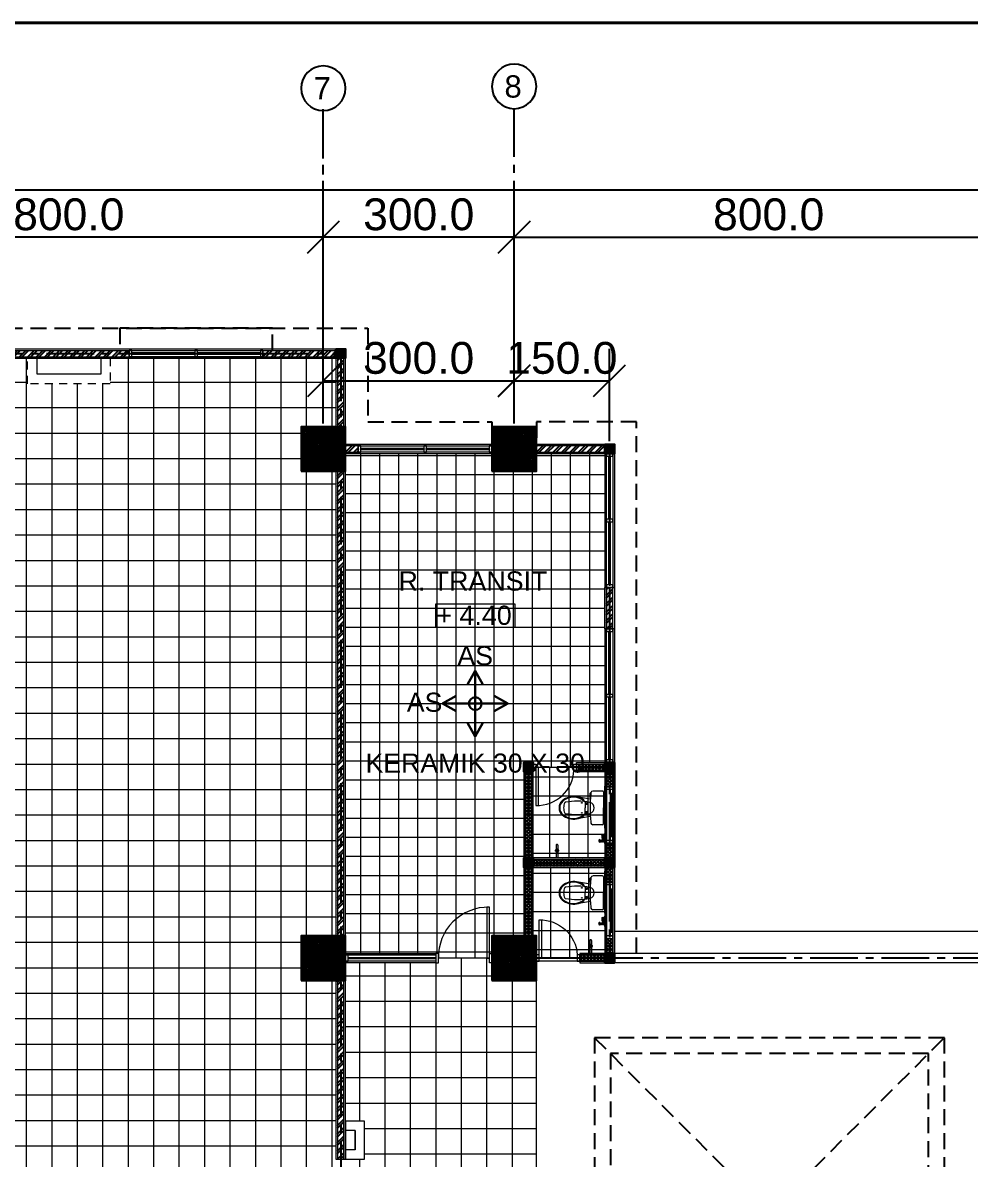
# Model space of a CAD drawing. Header units: inches. Extents: x 249 to 1192, y -18 to 440.
# Drawn here: x 465.64 to 480.53, y 206.63 to 224.49 of the extents above; entities that cross this region are included whole.
import ezdxf
from ezdxf.enums import TextEntityAlignment as Align

# ---------------------------------------------------------------- set-up
doc = ezdxf.new("R2010")
doc.units = ezdxf.units.IN
doc.header["$MEASUREMENT"] = 0
for name, pattern in [('CENTER2', [1.125, 0.75, -0.125, 0.125, -0.125]), ('DASHED2', [0.375, 0.25, -0.125]), ('HIDDEN', [0.375, 0.25, -0.125]), ('HIDDEN2', [0.1875, 0.125, -0.0625])]:
    doc.linetypes.add(name, pattern=pattern)
for name, color, linetype, lineweight in [('ARSIR BETON', 8, 'Continuous', 0), ('DIMENSI', 85, 'Continuous', 20), ('DINDING', 6, 'Continuous', 0), ('DINDING2', 137, 'Continuous', 20), ('GRS KOP', 1, 'Continuous', 40), ('KACA', 141, 'Continuous', 30), ('keramik', 31, 'Continuous', 9), ('KERAMIKK', 142, 'Continuous', 5), ('kol', 1, 'Continuous', 30), ('KOP', 7, 'Continuous', 20), ('KUSEN', 16, 'Continuous', 15), ('LANTAI', 135, 'Continuous', 9), ('NOT', 7, 'Continuous', 9), ('PARTISI', 113, 'Continuous', 15), ('SANITAIR', 6, 'Continuous', 9), ('TEXT (KET. RUANG)', 7, 'Continuous', 5), ('TEXT (KETERANGAN)', 7, 'Continuous', 25)]:
    doc.layers.add(name, color=color, linetype=linetype, lineweight=lineweight)
for name, color, linetype in [('ARSIR DINDING', 64, 'Continuous'), ('AS', 15, 'CENTER2'), ('ATAP', 123, 'Continuous'), ('FURNITURE', 11, 'Continuous'), ('KOLOM', 5, 'Continuous')]:
    doc.layers.add(name, color=color, linetype=linetype)
doc.styles.add('S', font='SIMPLEX', dxfattribs={"width": 1.1})
doc.styles.get("Standard").update_dxf_attribs({"font": 'arial.ttf'})
doc.dimstyles.new('UK. GDG PERTEMUAN', dxfattribs={"dimtxt": 0.5, "dimasz": 0.5, "dimexe": 0.5, "dimexo": 0.05, "dimgap": 0.1, "dimtad": 2, "dimdec": 0, "dimlfac": 100, "dimzin": 0, "dimdsep": 46, "dimtxsty": 'Standard', "dimblk": 'OBLIQUE', "dimcen": 0.09, "dimclrd": 8, "dimclre": 256, "dimclrt": 256, "dimadec": 0, "dimazin": 0, "dimtfac": 1, "dimtdec": 0, "dimtofl": 0, "dimtmove": 0, "dimatfit": 3, "dimldrblk": 'OBLIQUE', "dimfxl": 0, "dimtolj": 1, "dimtzin": 0, "dimarcsym": 0})

# ---------------------------------------------------------------- blocks, each defined once
blk = doc.blocks.new('K1')
at = {"layer": 'ARSIR BETON'}
h = blk.add_hatch(dxfattribs=at)
h.set_pattern_fill('ANSI37', color=256, scale=0.15, style=0)
h.set_pattern_definition([(45, (258.37489, 277.120751), (-0.01325825, 0.01325825), []), (135, (258.37489, 277.120751), (-0.01325825, -0.01325825), [])])
h.paths.add_polyline_path([(259.125, 277.171), (259.125, 277.871), (258.425, 277.871), (258.425, 277.171)])
at = {"layer": 'KOLOM'}
blk.add_lwpolyline([(258.425, 277.171), (259.125, 277.171), (259.125, 277.871), (258.425, 277.871)], close=True, dxfattribs=at)
for points in [[(258.725, 277.571), (258.825, 277.471)], [(258.725, 277.471), (258.825, 277.571)]]:
    blk.add_lwpolyline(points, dxfattribs=at)
blk = doc.blocks.new('ELV.+4.40')
at = {"layer": 'TEXT (KET. RUANG)', "color": 1}
blk.add_lwpolyline([(5.397, 254.086), (6.64, 254.086), (6.64, 253.713), (5.397, 253.713)], close=True, dxfattribs=at)
at = {"layer": 'TEXT (KET. RUANG)'}
blk.add_text('+ 4.40', height=0.3015, dxfattribs=at).set_placement((5.409, 253.756))
blk = doc.blocks.new('TENDA')
at = {"linetype": 'HIDDEN'}
for points in [[(738.833, 192.212), (744.333, 192.212), (744.333, 197.712), (738.833, 197.712)], [(739.083, 192.462), (744.083, 192.462), (744.083, 197.462), (739.083, 197.462)]]:
    blk.add_lwpolyline(points, close=True, dxfattribs=at)
for points in [[(738.833, 197.712), (744.333, 192.212)], [(738.833, 192.212), (744.333, 197.712)]]:
    blk.add_lwpolyline(points, dxfattribs=at)
blk = doc.blocks.new('p toilet')
at = {"layer": 'KUSEN'}
for points in [[(611.218, 191.392), (611.218, 191.992), (611.178, 191.992), (611.178, 191.392)], [(610.618, 191.342), (610.578, 191.342), (610.578, 191.442), (610.618, 191.442)], [(611.258, 191.342), (611.218, 191.342), (611.218, 191.442), (611.258, 191.442)]]:
    blk.add_lwpolyline(points, close=True, dxfattribs=at)
blk.add_lwpolyline([(611.218, 191.392), (610.618, 191.392)], dxfattribs=at)
blk.add_arc((611.198, 191.412), 0.581, 88.0266, 176.9943, dxfattribs=at)
blk = doc.blocks.new('K2')
at = {"layer": 'ARSIR BETON'}
h = blk.add_hatch(dxfattribs=at)
h.set_pattern_fill('ANSI37', color=256, scale=0.1, style=0)
h.set_pattern_definition([(45, (-38.743626, 268.082874), (-0.0088388, 0.0088388), []), (135, (-38.743626, 268.082874), (-0.0088388, -0.0088388), [])])
h.paths.add_polyline_path([(-38.594, 268.233), (-38.744, 268.233), (-38.744, 268.083), (-38.594, 268.083)])
at = {"layer": 'KOLOM'}
blk.add_lwpolyline([(-38.744, 268.083), (-38.594, 268.083), (-38.594, 268.233), (-38.744, 268.233)], close=True, dxfattribs=at)
blk = doc.blocks.new('*X70')
at = {"color": 0}
for p, q in [((-1015, 2418), (-1013, 2418)), ((-1015, 2416), (-1013, 2416)), ((-1015, 2415), (-1013, 2415)), ((-1015, 2414), (-1013, 2414)), ((-1015, 2412), (-1013, 2412)), ((-1015, 2411), (-1013, 2411)), ((-1015, 2410), (-1013, 2410)), ((-1015, 2409), (-1013, 2409)), ((-1015, 2408), (-1013, 2408)), ((-1015, 2406), (-1013, 2406)), ((-1015, 2405), (-1013, 2405))]:
    blk.add_line(p, q, dxfattribs=at)
blk = doc.blocks.new('*X71')
at = {"color": 0}
for p, q in [((1009, 3570), (1016, 3570)), ((1010, 3569), (1017, 3569)), ((1011, 3568), (1017, 3568)), ((1011, 3566), (1018, 3566)), ((1012, 3565), (1018, 3565)), ((1012, 3564), (1018, 3564)), ((1012, 3562), (1018, 3562)), ((1012, 3561), (1019, 3561)), ((1012, 3560), (1019, 3560)), ((1013, 3559), (1019, 3559)), ((1013, 3558), (1019, 3558)), ((1013, 3556), (1019, 3556)), ((1013, 3555), (1019, 3555))]:
    blk.add_line(p, q, dxfattribs=at)
blk = doc.blocks.new('JET SHOWER TOTO 403SV3 ATAS')
for p, q in [((-159, 3064), (-273, 3064)), ((-272, 3071), (-272, 3057)), ((-272, 3071), (-270, 3071)), ((-272, 3057), (-270, 3057)), ((-270, 3071), (-269, 3074)), ((-270, 3071), (-270, 3057)), ((-270, 3057), (-269, 3043)), ((-259, 3084), (-258, 3084)), ((-258, 3084), (-258, 3034)), ((-258, 3069), (-249, 3069)), ((-258, 3059), (-249, 3059)), ((-249, 3070), (-244, 3077)), ((-249, 3070), (-249, 3064)), ((-249, 3057), (-249, 3064)), ((-249, 3057), (-244, 3051)), ((-244, 3075), (-244, 3053)), ((-237, 3076), (-237, 3051)), ((-237, 3075), (-237, 3075)), ((-237, 3075), (-236, 3075)), ((-237, 3052), (-236, 3052)), ((-221, 3064), (-221, 3079)), ((-221, 3064), (-221, 3034)), ((-218, 3025), (-217, 3038)), ((-206, 3039), (-216, 3039)), ((-211, 2958), (-211, 3037)), ((-205, 3075), (-193, 3075)), ((-203, 3025), (-205, 3038)), ((-203, 3075), (-193, 3075)), ((-203, 3052), (-193, 3052)), ((-188, 3085), (-193, 3075)), ((-193, 3075), (-193, 3052)), ((-188, 3042), (-193, 3052)), ((-187, 3058), (-176, 3069)), ((-187, 3069), (-176, 3058)), ((-185, 3086), (-185, 3043)), ((-184, 3088), (-182, 3088)), ((-184, 3040), (-182, 3040)), ((-182, 3102), (-182, 2943)), ((-182, 3074), (-167, 3074)), ((-182, 3073), (-166, 3073)), ((-182, 3054), (-166, 3054)), ((-182, 3053), (-167, 3053)), ((-166, 3073), (-167, 3074)), ((-167, 3074), (-167, 3053)), ((-166, 3054), (-167, 3053)), ((-166, 3073), (-166, 3054)), ((-259, 3034), (-258, 3034)), ((-227, 2967), (-226, 2974)), ((-221, 3034), (-211, 3034)), ((-211, 3034), (-211, 2993)), ((-211, 3013), (-211, 2975)), ((-211, 2968), (-211, 2994)), ((-182, 3018), (-198, 3017)), ((-195, 2967), (-195, 2974)), ((-182, 2970), (-195, 2971))]:
    blk.add_line(p, q)
for points in [[(-237, 3075, 0.114587), (-237, 3076, 0.103766), (-238, 3077, 0.091411), (-239, 3077, 0.084254), (-240, 3078, 0.084254), (-242, 3077, 0.091411), (-243, 3077, 0.103766), (-243, 3076, 0.114587), (-243, 3075, 0.114587), (-243, 3074, 0.103766), (-243, 3073, 0.091411), (-242, 3073, 0.084254), (-240, 3072, 0.084254), (-239, 3073, 0.091411), (-238, 3073, 0.103766), (-237, 3074, 0.114587)], [(-240, 3058, 0.164064), (-239, 3059, 0.105853), (-238, 3060, 0.069292), (-238, 3062, 0.055499), (-237, 3064, 0.055499), (-238, 3066, 0.069292), (-238, 3068, 0.105853), (-239, 3069, 0.164064), (-240, 3069, 0.164064), (-241, 3069, 0.105853), (-242, 3068, 0.069292), (-243, 3066, 0.055499), (-243, 3064, 0.055499), (-243, 3062, 0.069292), (-242, 3060, 0.105853), (-241, 3059, 0.164064)], [(-237, 3052, -0.114587), (-237, 3051, -0.103766), (-238, 3051, -0.091411), (-239, 3050, -0.084254), (-240, 3050, -0.084254), (-242, 3050, -0.091411), (-243, 3051, -0.103766), (-243, 3051, -0.114587), (-243, 3052, -0.114587), (-243, 3053, -0.103766), (-243, 3054, -0.091411), (-242, 3055, -0.084254), (-240, 3055, -0.084254), (-239, 3055, -0.091411), (-238, 3054, -0.103766), (-237, 3053, -0.114587)], [(-225, 2965, 0.244063), (-224, 2964, 0.082589), (-221, 2962, 0.040895), (-216, 2962, 0.030051), (-211, 2961, 0.030051), (-205, 2962, 0.040895), (-201, 2962, 0.082589), (-197, 2964, 0.244063), (-197, 2965, 0.244063), (-197, 2966, 0.082589), (-201, 2968, 0.040895), (-205, 2969, 0.030051), (-211, 2969, 0.030051), (-216, 2969, 0.040895), (-221, 2968, 0.082589), (-224, 2966, 0.244063)], [(-222, 2965, 0.063482), (-221, 2965, 0.076525), (-221, 2965, 0.107139), (-221, 2965, 0.147244), (-221, 2965, 0.147244), (-221, 2965, 0.107139), (-221, 2966, 0.076525), (-221, 2966, 0.063482), (-222, 2966, 0.063482), (-222, 2966, 0.076525), (-222, 2966, 0.107139), (-222, 2965, 0.147244), (-223, 2965, 0.147244), (-222, 2965, 0.107139), (-222, 2965, 0.076525), (-222, 2965, 0.063482)], [(-217, 2967, 0.063482), (-217, 2967, 0.076525), (-216, 2967, 0.107139), (-216, 2967, 0.147244), (-216, 2967, 0.147244), (-216, 2967, 0.107139), (-216, 2968, 0.076525), (-217, 2968, 0.063482), (-217, 2968, 0.063482), (-217, 2968, 0.076525), (-217, 2968, 0.107139), (-218, 2967, 0.147244), (-218, 2967, 0.147244), (-218, 2967, 0.107139), (-217, 2967, 0.076525), (-217, 2967, 0.063482)], [(-216, 2962, 0.063482), (-216, 2962, 0.076525), (-216, 2963, 0.107139), (-216, 2963, 0.147244), (-216, 2963, 0.147244), (-216, 2963, 0.107139), (-216, 2963, 0.076525), (-216, 2963, 0.063482), (-216, 2963, 0.063482), (-217, 2963, 0.076525), (-217, 2963, 0.107139), (-217, 2963, 0.147244), (-217, 2963, 0.147244), (-217, 2963, 0.107139), (-217, 2963, 0.076525), (-217, 2962, 0.063482)], [(-211, 2968, 0.063482), (-210, 2968, 0.076525), (-210, 2968, 0.107139), (-210, 2968, 0.147244), (-210, 2968, 0.147244), (-210, 2968, 0.107139), (-210, 2968, 0.076525), (-210, 2969, 0.063482), (-211, 2969, 0.063482), (-211, 2969, 0.076525), (-211, 2968, 0.107139), (-211, 2968, 0.147244), (-212, 2968, 0.147244), (-211, 2968, 0.107139), (-211, 2968, 0.076525), (-211, 2968, 0.063482)], [(-211, 2965, 0.063482), (-210, 2965, 0.076525), (-210, 2965, 0.107139), (-210, 2965, 0.147244), (-210, 2965, 0.147244), (-210, 2965, 0.107139), (-210, 2965, 0.076525), (-210, 2966, 0.063482), (-211, 2966, 0.063482), (-211, 2966, 0.076525), (-211, 2965, 0.107139), (-212, 2965, 0.147244), (-212, 2965, 0.147244), (-212, 2965, 0.107139), (-211, 2965, 0.076525), (-211, 2965, 0.063482)], [(-211, 2962, 0.063482), (-210, 2962, 0.076525), (-210, 2962, 0.107139), (-210, 2962, 0.147244), (-210, 2962, 0.147244), (-210, 2962, 0.107139), (-210, 2962, 0.076525), (-210, 2963, 0.063482), (-211, 2963, 0.063482), (-211, 2963, 0.076525), (-211, 2962, 0.107139), (-212, 2962, 0.147244), (-212, 2962, 0.147244), (-212, 2962, 0.107139), (-211, 2962, 0.076525), (-211, 2962, 0.063482)], [(-206, 2967, 0.063482), (-205, 2967, 0.076525), (-205, 2967, 0.107139), (-205, 2967, 0.147244), (-205, 2968, 0.147244), (-205, 2968, 0.107139), (-205, 2968, 0.076525), (-205, 2968, 0.063482), (-206, 2968, 0.063482), (-206, 2968, 0.076525), (-206, 2968, 0.107139), (-206, 2968, 0.147244), (-206, 2968, 0.147244), (-206, 2967, 0.107139), (-206, 2967, 0.076525), (-206, 2967, 0.063482)], [(-205, 2962, 0.063482), (-204, 2962, 0.076525), (-204, 2962, 0.107139), (-204, 2963, 0.147244), (-204, 2963, 0.147244), (-204, 2963, 0.107139), (-204, 2963, 0.076525), (-204, 2963, 0.063482), (-205, 2963, 0.063482), (-205, 2963, 0.076525), (-205, 2963, 0.107139), (-205, 2963, 0.147244), (-206, 2963, 0.147244), (-205, 2963, 0.107139), (-205, 2962, 0.076525), (-205, 2962, 0.063482)], [(-200, 2965, 0.063482), (-199, 2965, 0.076525), (-199, 2965, 0.107139), (-199, 2965, 0.147244), (-199, 2965, 0.147244), (-199, 2965, 0.107139), (-199, 2965, 0.076525), (-199, 2966, 0.063482), (-200, 2966, 0.063482), (-200, 2966, 0.076525), (-200, 2965, 0.107139), (-200, 2965, 0.147244), (-200, 2965, 0.147244), (-200, 2965, 0.107139), (-200, 2965, 0.076525), (-200, 2965, 0.063482)]]:
    blk.add_lwpolyline(points, format="xyb", close=True)
for points in [[(-211, 2971, 0.032506), (-217, 2971, 0.043954), (-222, 2970, 0.086557), (-226, 2968, 0.234077), (-227, 2967, 0.2316), (-226, 2965, 0.086557)], [(-211, 2978, 0.026666), (-217, 2977, 0.036581), (-222, 2977, 0.076377), (-226, 2975, 0.258801), (-226, 2974, 0.258801)], [(-195, 2974, 0.258801), (-196, 2975, 0.076377), (-200, 2977, 0.036581), (-204, 2977, 0.026666), (-211, 2978, 0.026666)], [(-211, 2971, -0.032506), (-204, 2971, -0.043954), (-200, 2970, -0.086557), (-196, 2968, -0.234077), (-195, 2967, -0.2316), (-196, 2965, -0.086557)]]:
    blk.add_lwpolyline(points, format="xyb")
for centre, radius, start, end in [((-260, 3064), 13.7, 149.2436, 210.7564), ((-259, 3074), 10, 90, 175.6013), ((-259, 3044), 10, 182.4896, 270), ((-240, 3075), 4.1, 25.3162, 148.8598), ((-240, 3053), 4.1, 211.1402, 334.6838), ((-236, 3085), 10, 270, 282.1793), ((-236, 3042), 10, 77.8207, 90), ((-219, 3008), 69, 77.8207, 102.1793), ((-219, 3119), 69, 257.8207, 282.1793), ((-216, 3038), 1, 90, 173.6667), ((-206, 3038), 1, 6.3333, 90), ((-203, 3085), 10, 257.8207, 270), ((-203, 3042), 10, 90, 102.1793), ((-184, 3083), 5, 90, 152.5256), ((-184, 3045), 5, 207.4744, 270), ((-26, 2981), 200, 169.0492, 182.1525), ((-216, 2977), 15.5, 231.5493, 261.7809), ((-221, 3018), 2, 99.9639, 169.0492), ((-211, 2961), 60, 79.7178, 99.9639), ((-229, 3026), 11.4, 327.9833, 355.2467), ((-192, 3026), 11.4, 184.7533, 212.0167), ((-205, 2977), 15.5, 278.2191, 308.4507), ((-201, 3018), 2, 10.9508, 80.0361), ((-395, 2981), 200, 357.8475, 10.9508)]:
    blk.add_arc(centre, radius, start, end)
at = {"color": 7}
blk.add_blockref('*X70', (744, 653), dxfattribs=at)
at = {"rotation": 90}
blk.add_blockref('*X71', (3344, 1959), dxfattribs=at)
at = {"xscale": -1, "rotation": 270}
blk.add_blockref('*X71', (-3766, 1959), dxfattribs=at)
blk = doc.blocks.new('KLO TOTO C438 ATAS')
for p, q in [((373.9, 174.6), (373.9, 108.7)), ((375.9, 167.7), (375.9, 142.7)), ((377.4, 169.2), (392.6, 169.2)), ((396.6, 156.4), (418.2, 160)), ((401.3, 150.3), (401.3, 148.6)), ((405, 150.6), (401.6, 150.6)), ((405, 148.3), (401.6, 148.3)), ((405, 152), (405, 142.7)), ((406.9, 153.8), (406.9, 154.9)), ((375.9, 117.7), (375.9, 142.7)), ((396.4, 125.8), (397.4, 125.8)), ((396.6, 129), (418.2, 125.4)), ((397.7, 123.4), (397.7, 125.5)), ((401.3, 135.1), (401.3, 136.8)), ((405, 137.1), (401.6, 137.1)), ((405, 134.8), (401.6, 134.8)), ((405, 133.4), (405, 142.7)), ((406.9, 131.6), (406.9, 130.5)), ((377.4, 116.2), (392.6, 116.2)), ((395.7, 119.3), (396.5, 119.3)), ((396.1, 123.1), (397.4, 123.1)), ((396.8, 123.1), (396.8, 119.6))]:
    blk.add_line(p, q)
for centre in [(410.1, 150.7), (410.1, 134.7)]:
    blk.add_circle(centre, 0.55)
for centre, radius, start, end in [((377.4, 167.7), 1.5, 90, 180), ((392.6, 166.2), 3.05, 6.7334, 90), ((191.4, 142.4), 205.7, 0.0873, 6.7334), ((399.5, 142.7), 8.88, 104.9108, 180), ((417.3, 46), 107.2, 79.9791, 100.8031), ((401.6, 150.3), 0.307, 90, 180), ((401.6, 148.6), 0.307, 180, 270), ((405.3, 152), 0.307, 134.0644, 180), ((423.1, 133.6), 25.9, 48.6009, 134.0644), ((407.2, 154.9), 0.307, 126.6134, 180), ((423, 133.6), 26.9, 100.3333, 126.6134), ((423, 133.6), 26.9, 48.6516, 100.3333), ((435.7, 150.6), 1, 25.7984, 76.6744), ((419.5, 142.7), 19.1, 360, 25.7984), ((431.6, 142.9), 13.2, 359.2877, 49.9182), ((431.6, 142.9), 14.2, 359.2877, 49.9182), ((399.5, 142.7), 8.88, 180, 255.0892), ((191.4, 143), 205.7, 353.2666, 359.9127), ((417.3, 240), 107.8, 259.2559, 279.9618), ((397.4, 125.5), 0.307, 0, 90), ((401.6, 136.8), 0.307, 90, 180), ((401.6, 135.1), 0.307, 180, 270), ((405.3, 133.4), 0.307, 180, 225.9356), ((423.1, 151.8), 25.9, 225.9356, 311.3991), ((407.2, 130.5), 0.307, 180, 233.3866), ((423, 151.8), 26.9, 233.3866, 259.7059), ((423, 151.8), 26.9, 259.7059, 311.3484), ((435.7, 134.8), 1, 283.3256, 334.2016), ((419.5, 142.7), 19.1, 334.2016, 0), ((431.6, 142.5), 13.2, 310.0818, 0.7123), ((431.6, 142.5), 14.2, 310.0818, 0.7123), ((377.4, 117.7), 1.5, 180, 270), ((392.6, 119.3), 3.05, 270, 353.2666), ((396.5, 119.6), 0.307, 270, 0), ((397.4, 123.4), 0.307, 270, 0)]:
    blk.add_arc(centre, radius, start, end)
blk = doc.blocks.new('Skran')
for p, q in [((-0.2, 0.012), (-0.138, 0.012)), ((-0.084, 0), (-0.149, 0)), ((-0.116, -0.033), (-0.116, 0.033)), ((-0.094, 0.012), (0, 0.012)), ((0, -0.012), (0, 0.012)), ((-0.2, -0.012), (-0.138, -0.012)), ((-0.094, -0.012), (0, -0.012))]:
    blk.add_line(p, q)
blk.add_circle((-0.116, 0), 0.0252)
blk.add_arc((-0.2, 0), 0.0125, 89.9992, 270.0008)
blk = doc.blocks.new('_Oblique')
at = {"color": 0, "linetype": 'ByBlock', "lineweight": -2}
blk.add_line((-0.5, -0.5), (0.5, 0.5), dxfattribs=at)
blk = doc.blocks.new('*D504')
at = {"layer": 'DEFPOINTS', "color": 0}
for p in [(462.365, 221.12), (462.365, 218.666), (470.365, 218.666)]:
    blk.add_point(p, dxfattribs=at)
at = {"layer": 'DIMENSI', "lineweight": -2}
for p, q in [((462.365, 218.716), (462.365, 221.62)), ((470.365, 218.716), (470.365, 221.62))]:
    blk.add_line(p, q, dxfattribs=at)
at = {"layer": 'DIMENSI', "color": 8, "lineweight": -2}
blk.add_line((470.365, 221.12), (462.365, 221.12), dxfattribs=at)
at = {"layer": 'DIMENSI', "color": 8, "lineweight": -2, "xscale": 0.5, "yscale": 0.5, "zscale": 0.5, "rotation": 180}
blk.add_blockref('_Oblique', (462.365, 221.12), dxfattribs=at)
at = {"layer": 'DIMENSI', "color": 8, "lineweight": -2, "xscale": 0.5, "yscale": 0.5, "zscale": 0.5}
blk.add_blockref('_Oblique', (470.365, 221.12), dxfattribs=at)
at = {"layer": 'DIMENSI', "insert": (466.365, 221.475), "char_height": 0.5, "attachment_point": 5}
blk.add_mtext('\\A1;800.0', dxfattribs=at)
blk = doc.blocks.new('*D506')
at = {"layer": 'DEFPOINTS', "color": 0}
for p in [(481.365, 221.12), (473.365, 218.666), (481.365, 218.666)]:
    blk.add_point(p, dxfattribs=at)
at = {"layer": 'DIMENSI', "lineweight": -2}
for p, q in [((473.365, 218.716), (473.365, 221.62)), ((481.365, 218.716), (481.365, 221.62))]:
    blk.add_line(p, q, dxfattribs=at)
at = {"layer": 'DIMENSI', "color": 8, "lineweight": -2}
blk.add_line((473.365, 221.12), (481.365, 221.12), dxfattribs=at)
at = {"layer": 'DIMENSI', "color": 8, "lineweight": -2, "xscale": 0.5, "yscale": 0.5, "zscale": 0.5, "rotation": 180}
blk.add_blockref('_Oblique', (473.365, 221.12), dxfattribs=at)
at = {"layer": 'DIMENSI', "color": 8, "lineweight": -2, "xscale": 0.5, "yscale": 0.5, "zscale": 0.5}
blk.add_blockref('_Oblique', (481.365, 221.12), dxfattribs=at)
at = {"layer": 'DIMENSI', "insert": (477.365, 221.475), "char_height": 0.5, "attachment_point": 5}
blk.add_mtext('\\A1;800.0', dxfattribs=at)
blk = doc.blocks.new('*D508')
at = {"layer": 'DEFPOINTS', "color": 0}
for p in [(470.365, 221.12), (470.365, 218.666), (473.365, 218.666)]:
    blk.add_point(p, dxfattribs=at)
at = {"layer": 'DIMENSI', "lineweight": -2}
for p, q in [((470.365, 218.716), (470.365, 221.62)), ((473.365, 218.716), (473.365, 221.62))]:
    blk.add_line(p, q, dxfattribs=at)
at = {"layer": 'DIMENSI', "color": 8, "lineweight": -2}
blk.add_line((473.365, 221.12), (470.365, 221.12), dxfattribs=at)
at = {"layer": 'DIMENSI', "color": 8, "lineweight": -2, "xscale": 0.5, "yscale": 0.5, "zscale": 0.5, "rotation": 180}
blk.add_blockref('_Oblique', (470.365, 221.12), dxfattribs=at)
at = {"layer": 'DIMENSI', "color": 8, "lineweight": -2, "xscale": 0.5, "yscale": 0.5, "zscale": 0.5}
blk.add_blockref('_Oblique', (473.365, 221.12), dxfattribs=at)
at = {"layer": 'DIMENSI', "insert": (471.865, 221.475), "char_height": 0.5, "attachment_point": 5}
blk.add_mtext('\\A1;300.0', dxfattribs=at)
blk = doc.blocks.new('NAV')
blk.add_circle((0, -0.4), 0.35)
at = {"style": 'S', "width": 0.75, "flags": 4}
blk.add_attdef('AV', text='', height=0.3, dxfattribs=at).set_placement((0, -0.4), align=Align.MIDDLE)
blk = doc.blocks.new('*D510')
at = {"layer": 'DEFPOINTS', "color": 0}
for p in [(481.365, 221.864), (430.365, 220.216), (481.365, 220.168)]:
    blk.add_point(p, dxfattribs=at)
at = {"layer": 'DIMENSI', "lineweight": -2}
for p, q in [((430.365, 220.266), (430.365, 222.364)), ((481.365, 220.218), (481.365, 222.364))]:
    blk.add_line(p, q, dxfattribs=at)
at = {"layer": 'DIMENSI', "color": 8, "lineweight": -2}
blk.add_line((430.365, 221.864), (481.365, 221.864), dxfattribs=at)
at = {"layer": 'DIMENSI', "color": 8, "lineweight": -2, "xscale": 0.5, "yscale": 0.5, "zscale": 0.5, "rotation": 180}
blk.add_blockref('_Oblique', (430.365, 221.864), dxfattribs=at)
at = {"layer": 'DIMENSI', "color": 8, "lineweight": -2, "xscale": 0.5, "yscale": 0.5, "zscale": 0.5}
blk.add_blockref('_Oblique', (481.365, 221.864), dxfattribs=at)
at = {"layer": 'DIMENSI', "insert": (455.865, 222.219), "char_height": 0.5, "attachment_point": 5}
blk.add_mtext('\\A1;5100.0', dxfattribs=at)
blk = doc.blocks.new('*D521')
at = {"layer": 'DEFPOINTS', "color": 0}
for p in [(473.364, 218.863), (470.364, 218.141), (473.364, 218.141)]:
    blk.add_point(p, dxfattribs=at)
at = {"layer": 'DIMENSI', "lineweight": -2}
for p, q in [((470.364, 218.191), (470.364, 219.363)), ((473.364, 218.191), (473.364, 219.363))]:
    blk.add_line(p, q, dxfattribs=at)
at = {"layer": 'DIMENSI', "color": 8, "lineweight": -2}
blk.add_line((470.364, 218.863), (473.364, 218.863), dxfattribs=at)
at = {"layer": 'DIMENSI', "color": 8, "lineweight": -2, "xscale": 0.5, "yscale": 0.5, "zscale": 0.5, "rotation": 180}
blk.add_blockref('_Oblique', (470.364, 218.863), dxfattribs=at)
at = {"layer": 'DIMENSI', "color": 8, "lineweight": -2, "xscale": 0.5, "yscale": 0.5, "zscale": 0.5}
blk.add_blockref('_Oblique', (473.364, 218.863), dxfattribs=at)
at = {"layer": 'DIMENSI', "insert": (471.864, 219.219), "char_height": 0.5, "attachment_point": 5}
blk.add_mtext('\\A1;300.0', dxfattribs=at)
blk = doc.blocks.new('*D522')
at = {"layer": 'DEFPOINTS', "color": 0}
for p in [(474.864, 218.864), (473.364, 218.141), (474.864, 217.866)]:
    blk.add_point(p, dxfattribs=at)
at = {"layer": 'DIMENSI', "lineweight": -2}
for p, q in [((473.364, 218.191), (473.364, 219.364)), ((474.864, 217.916), (474.864, 219.364))]:
    blk.add_line(p, q, dxfattribs=at)
at = {"layer": 'DIMENSI', "color": 8, "lineweight": -2}
blk.add_line((473.364, 218.864), (474.864, 218.864), dxfattribs=at)
at = {"layer": 'DIMENSI', "color": 8, "lineweight": -2, "xscale": 0.5, "yscale": 0.5, "zscale": 0.5, "rotation": 180}
blk.add_blockref('_Oblique', (473.364, 218.864), dxfattribs=at)
at = {"layer": 'DIMENSI', "color": 8, "lineweight": -2, "xscale": 0.5, "yscale": 0.5, "zscale": 0.5}
blk.add_blockref('_Oblique', (474.864, 218.864), dxfattribs=at)
at = {"layer": 'DIMENSI', "insert": (474.114, 219.219), "char_height": 0.5, "attachment_point": 5}
blk.add_mtext('\\A1;150.0', dxfattribs=at)
blk = doc.blocks.new('KOP-ARS')
at = {"layer": 'GRS KOP'}
blk.add_line((83, 54), (1, 54), dxfattribs=at)
at = {"layer": 'KOP'}
for tag, height, p in [('SUKMA', 0.2, (78, 9.9)), ('1:100', 0.25, (81.3, 5.5)), ('1:100', 0.25, (81.3, 4.9)), ('1:100', 0.25, (81.3, 4.3)), ('AR-01', 0.35, (78.15, 2.7)), ('10', 0.35, (81.3, 2.7)), ('2012', 0.35, (81.3, 1.7))]:
    blk.add_attdef(tag, text='', height=height, dxfattribs=at).set_placement(p, align=Align.MIDDLE)
for p in [(73.7, 5.325), (73.7, 4.725), (73.7, 4.125)]:
    blk.add_attdef('-', p, '', height=0.35, dxfattribs=at)

msp = doc.modelspace()

# ---------------------------------------------------------------- hatches: boundary and pattern name
at = {"layer": 'ARSIR DINDING'}
h = msp.add_hatch(dxfattribs=at)
h.set_pattern_fill('ANSI32', color=256, scale=0.25, style=0)
h.set_pattern_definition([(45, (449.41455, 219.24052), (-0.06629126, 0.06629126), []), (45, (449.45874, 219.24052), (-0.06629126, 0.06629126), [])])
h.paths.add_polyline_path([(465.4156, 219.3405), (467.3161, 219.3405), (467.3161, 219.2905), (465.4156, 219.2905)])
h.paths.add_polyline_path([(465.4156, 219.2905), (467.3161, 219.2905), (467.3161, 219.2405), (465.4156, 219.2405)])
h = msp.add_hatch(dxfattribs=at)
h.set_pattern_fill('ANSI32', color=256, scale=0.25, style=0)
h.set_pattern_definition([(45, (469.41583, 219.24052), (-0.066291, 0.066291), []), (45, (469.46002, 219.24052), (-0.066291, 0.066291), [])])
h.paths.add_polyline_path([(470.5643, 219.3405), (469.4158, 219.3405), (469.4158, 219.2905), (470.5643, 219.2905)])
h.paths.add_polyline_path([(470.5643, 219.2905), (469.4158, 219.2905), (469.4158, 219.2405), (470.5643, 219.2405)])
h = msp.add_hatch(dxfattribs=at)
h.set_pattern_fill('ANSI32', color=256, scale=0.25, style=0)
h.set_pattern_definition([(45, (470.58929, 206.63077), (-0.06629126, 0.06629126), []), (45, (470.63348, 206.63077), (-0.06629126, 0.06629126), [])])
h.paths.add_polyline_path([(470.5893, 206.6308), (470.6893, 206.6308), (470.6893, 219.2155), (470.5893, 219.2155)])
h = msp.add_hatch(dxfattribs=at)
h.set_pattern_fill('ANSI32', color=256, scale=0.25, style=0)
h.set_pattern_definition([(45, (470.71429, 217.74103), (-0.06629, 0.06629), []), (45, (470.75848, 217.74103), (-0.06629, 0.06629), [])])
h.paths.add_polyline_path([(470.9145, 217.841), (470.7143, 217.841), (470.7143, 217.741), (470.9145, 217.741)])
h = msp.add_hatch(dxfattribs=at)
h.set_pattern_fill('ANSI32', color=256, scale=0.25, style=0)
h.set_pattern_definition([(45, (473.71429, 217.74103), (-0.066291, 0.066291), []), (45, (473.75848, 217.74103), (-0.066291, 0.066291), [])])
h.paths.add_polyline_path([(473.7143, 217.741), (474.7898, 217.741), (474.7898, 217.841), (473.7143, 217.841)])
h = msp.add_hatch(dxfattribs=at)
h.set_pattern_fill('ANSI32', color=256, scale=0.25, style=0)
h.set_pattern_definition([(45, (474.8148, 214.96577), (-0.066291, 0.066291), []), (45, (474.859, 214.96577), (-0.066291, 0.066291), [])])
h.paths.add_polyline_path([(474.8148, 214.9658), (474.9148, 214.9658), (474.9148, 215.6163), (474.8148, 215.6163)])
h = msp.add_hatch(dxfattribs=at)
h.set_pattern_fill('ANSI37', color=256, scale=0.3, style=0)
h.set_pattern_definition([(45, (473.53929, 209.74103), (-0.0265165, 0.0265165), []), (135, (473.53929, 209.74103), (-0.0265165, -0.0265165), [])])
h.paths.add_polyline_path([(474.3948, 209.741), (474.7898, 209.741), (474.7898, 209.841), (474.3948, 209.841)])
h.paths.add_polyline_path([(473.5393, 212.716), (473.6393, 212.716), (473.6393, 210.141), (473.5393, 210.141)])
h.paths.add_polyline_path([(473.6643, 211.341), (474.7898, 211.341), (474.7898, 211.241), (473.6643, 211.241)])
h.paths.add_polyline_path([(474.3443, 212.841), (474.7893, 212.841), (474.7898, 212.741), (474.3443, 212.741)])
h.paths.add_polyline_path([(474.8148, 212.4811), (474.9148, 212.4811), (474.9148, 212.716), (474.8148, 212.716)])
h.paths.add_polyline_path([(474.9148, 210.1009), (474.8148, 210.1009), (474.8148, 209.866), (474.9148, 209.866)])
h.paths.add_polyline_path([(474.8148, 210.9811), (474.9148, 210.9811), (474.9148, 211.6009), (474.8148, 211.6009)])
at = {"layer": 'keramik', "ltscale": 0.1}
h = msp.add_hatch(dxfattribs=at)
h.set_pattern_fill('_USER', color=256, scale=0.4, style=0, double=1, pattern_type=0)
h.set_pattern_definition([(0, (-337.46316, -157.2854), (0, 0.4), []), (90, (-337.46316, -157.2854), (-0.4, 2e-17), [])])
h.paths.add_polyline_path([(438.2145, 220.7155), (428.6643, 220.7155), (428.6643, 191.441), (446.4401, 191.441), (446.4401, 191.291), (446.3651, 191.291), (446.3651, 189.841), (454.2895, 189.841), (454.2895, 191.441), (468.2566, 191.441), (468.2566, 191.5155), (468.8912, 191.5155), (468.8912, 191.441), (472.0638, 191.441), (472.0638, 201.866), (473.0148, 201.866), (473.0148, 202.141), (473.7148, 202.141), (473.7148, 209.441), (473.0148, 209.441), (473.0148, 209.716), (472.9748, 209.716), (472.9748, 209.791), (472.1748, 209.791), (472.1748, 209.716), (470.7143, 209.716), (470.7143, 207.2308), (471.0143, 207.2308), (471.0143, 206.6308), (470.7143, 206.6308), (470.7143, 206.5908), (470.6393, 206.5908), (470.6393, 204.9908), (470.7143, 204.9908), (470.7143, 204.9508), (471.0143, 204.9508), (471.0143, 204.3508), (470.7143, 204.3508), (470.7143, 192.716), (451.8048, 192.716), (451.8048, 192.416), (451.2048, 192.416), (451.2048, 192.716), (451.1648, 192.716), (451.1648, 192.791), (449.5648, 192.791), (449.5648, 192.716), (449.5248, 192.716), (449.5248, 192.416), (448.9248, 192.416), (448.9248, 192.716), (437.9745, 192.716), (437.9745, 192.791), (436.4145, 192.791), (436.4145, 192.716), (432.1891, 192.716), (432.1891, 196.1155), (430.0143, 196.1155), (430.0143, 205.8503), (430.0893, 205.8503), (430.0893, 207.4503), (430.0143, 207.4503), (430.0143, 207.6803), (430.0893, 207.6803), (430.0893, 208.4803), (430.0143, 208.4805), (430.0143, 211.9405), (431.0862, 211.9405), (431.0862, 211.8655), (431.8864, 211.8655), (431.8864, 211.9405), (432.2891, 211.9405), (432.2891, 212.0355), (432.3141, 212.0355), (432.3141, 212.0755), (432.3641, 212.0755), (432.3641, 212.6755), (432.3141, 212.6755), (432.3141, 212.7155), (430.0143, 212.7155), (430.0143, 216.6005), (430.0893, 216.6005), (430.0893, 217.4005), (430.0143, 217.4005), (430.0143, 219.3655), (436.6495, 219.3655), (436.6495, 219.2905), (438.2495, 219.2905), (438.2495, 219.3655), (438.2895, 219.3655), (438.2895, 220.6405), (438.2145, 220.6405)])
h = msp.add_hatch(dxfattribs=at)
h.set_pattern_fill('_USER', color=256, scale=0.4, style=0, double=1, pattern_type=0)
h.set_pattern_definition([(0, (452.5018, 206.04077), (0, 0.4), []), (90, (452.5018, 206.04077), (-0.4, 2e-17), [])])
h.paths.add_polyline_path([(436.414, 215.7157), (436.414, 218.3755), (436.339, 218.3755), (436.339, 219.1755), (436.414, 219.1755), (436.414, 219.2155), (436.6495, 219.2155), (436.6495, 219.2905), (438.2495, 219.2905), (438.2495, 219.2155), (441.7145, 219.2155), (441.7145, 218.816), (443.014, 218.816), (443.014, 219.2155), (445.7148, 219.2155), (445.7148, 218.816), (447.0143, 218.816), (447.0143, 219.2155), (449.7151, 219.2155), (449.7151, 218.816), (451.0145, 218.816), (451.0145, 219.2155), (453.7148, 219.2155), (453.7148, 218.816), (455.0143, 218.816), (455.0143, 219.2155), (457.7156, 219.2155), (457.7156, 218.816), (459.0151, 218.816), (459.0151, 219.2155), (461.7163, 219.2155), (461.7163, 218.816), (463.0158, 218.816), (463.0158, 219.2155), (465.7161, 219.2155), (465.7161, 218.816), (467.0156, 218.816), (467.0156, 219.2155), (470.5643, 219.2155), (470.5643, 218.141), (470.0143, 218.141), (470.0143, 217.441), (470.5643, 217.441), (470.5643, 210.141), (470.0148, 210.141), (470.0148, 209.441), (470.5643, 209.441), (470.5643, 206.5908), (470.6393, 206.5908), (470.6393, 204.9908), (470.5643, 204.9908), (470.5643, 202.141), (470.0148, 202.141), (470.0148, 201.441), (470.5643, 201.441), (470.5643, 194.141), (470.0143, 194.141), (470.0143, 193.441), (470.5643, 193.441), (470.5643, 192.866), (467.0156, 192.866), (467.0156, 193.2655), (465.7161, 193.2655), (465.7161, 192.866), (463.0158, 192.866), (463.0158, 193.2655), (461.7163, 193.2655), (461.7163, 192.866), (459.0151, 192.866), (459.0151, 193.2655), (457.7156, 193.2655), (457.7156, 192.866), (455.0143, 192.866), (455.0143, 193.2655), (453.7148, 193.2655), (453.7148, 192.866), (451.1648, 192.866), (451.1648, 192.791), (449.5648, 192.791), (449.5648, 192.866), (447.0143, 192.866), (447.0143, 193.2655), (445.7148, 193.2655), (445.7148, 192.866), (443.014, 192.866), (443.014, 193.2655), (441.7145, 193.2655), (441.7145, 192.866), (437.9745, 192.866), (437.9745, 192.791), (436.4145, 192.791), (436.414, 192.906), (436.339, 192.906), (436.339, 193.706), (436.4138, 193.706), (436.414, 196.2655), (436.339, 196.2658), (436.339, 197.0658), (434.4396, 197.0658), (434.4396, 214.5157), (436.339, 214.5157), (436.339, 215.316), (436.414, 215.316)])
h.paths.add_polyline_path([(446.0145, 218.1405), (446.0145, 217.4405), (446.7145, 217.4405), (446.7145, 218.1405)], flags=0)
h.paths.add_polyline_path([(454.7145, 218.1405), (454.0145, 218.1405), (454.0145, 217.4405), (454.7145, 217.4405)], flags=0)
h.paths.add_polyline_path([(462.7143, 218.1408), (462.0143, 218.1408), (462.0143, 217.4408), (462.7143, 217.4408)], flags=0)
h.paths.add_polyline_path([(438.7145, 217.4405), (438.7145, 218.1405), (438.0145, 218.1405), (438.0145, 217.4405)], flags=0)
h.paths.add_polyline_path([(462.7143, 194.1408), (462.0143, 194.1408), (462.0143, 193.4408), (462.7143, 193.4408)], flags=0)
h.paths.add_polyline_path([(454.7145, 194.1405), (454.0145, 194.1405), (454.0145, 193.4405), (454.7145, 193.4405)], flags=0)
h.paths.add_polyline_path([(446.7145, 193.4405), (446.7145, 194.1405), (446.0145, 194.1405), (446.0145, 193.4405)], flags=0)
h.paths.add_polyline_path([(438.7145, 194.1405), (438.0145, 194.1405), (438.0145, 193.4405), (438.7145, 193.4405)], flags=0)
at = {"layer": 'KERAMIKK'}
h = msp.add_hatch(dxfattribs=at)
h.set_pattern_fill('_USER', color=256, scale=0.3, style=0, double=1, pattern_type=0)
h.set_pattern_definition([(0, (472.7523, 213.79103), (0, 0.3), []), (90, (472.7523, 213.79103), (-0.3, 2e-17), [])])
h.paths.add_polyline_path([(472.1748, 209.866), (470.7148, 209.866), (470.7148, 217.716), (473.0143, 217.716), (473.0143, 217.441), (473.7143, 217.441), (473.7143, 217.716), (474.7898, 217.716), (474.7893, 212.866), (474.3443, 212.866), (474.3443, 212.841), (474.3043, 212.841), (474.3043, 212.791), (473.7043, 212.791), (473.7043, 212.841), (473.6643, 212.841), (473.6643, 212.8665), (473.5143, 212.8665), (473.5143, 210.141), (473.0148, 210.141), (473.0148, 209.866), (472.9748, 209.866), (472.9748, 209.791), (472.1748, 209.791)])
h = msp.add_hatch(dxfattribs=at)
h.set_pattern_fill('_USER', color=256, scale=0.3, style=0, double=1, pattern_type=0)
h.set_pattern_definition([(0, (474.22705, 212.04103), (0, 0.3), []), (90, (474.22705, 212.04103), (-0.3, 2e-17), [])])
h.paths.add_polyline_path([(473.7043, 212.791), (474.3043, 212.791), (474.3043, 212.741), (474.3443, 212.741), (474.3443, 212.716), (474.7898, 212.716), (474.7898, 211.366), (473.6643, 211.366), (473.6643, 212.741), (473.7043, 212.741)])
h = msp.add_hatch(dxfattribs=at)
h.set_pattern_fill('_USER', color=256, scale=0.3, style=0, double=1, pattern_type=0)
h.set_pattern_definition([(0, (474.23996, 210.52553), (0, 0.3), []), (90, (474.23996, 210.52553), (-0.3, 2e-17), [])])
h.paths.add_polyline_path([(473.6643, 211.216), (474.7898, 211.216), (474.7898, 209.866), (474.3948, 209.866), (474.3948, 209.791), (473.7548, 209.791), (473.7548, 209.841), (473.7148, 209.841), (473.7148, 210.141), (473.6643, 210.141)])

# ---------------------------------------------------------------- linework, layer by layer
msp.add_lwpolyline([(474.9398, 212.716), (474.9398, 211.366)])
at = {"layer": 'AS'}
msp.add_line((474.8648, 217.866), (474.8648, 209.716), dxfattribs=at)
for points in [[(470.364, 221.2565), (470.364, 223.1373)], [(470.3645, 221.2287), (470.3645, 223.1095)], [(473.3645, 221.2565), (473.3645, 223.1373)], [(430.0143, 219.2905), (470.7143, 219.2905)], [(470.6393, 219.2905), (470.6393, 192.791)], [(474.7893, 212.791), (473.5893, 212.791), (473.5893, 211.291), (474.7898, 211.291)], [(474.7893, 209.791), (473.5893, 209.791), (473.5893, 211.291), (474.7898, 211.291)], [(481.0143, 209.791), (473.7148, 209.791)]]:
    msp.add_lwpolyline(points, dxfattribs=at)
at = {"layer": 'ATAP', "linetype": 'DASHED2'}
for points in [[(428.5143, 194.341), (428.1893, 194.341), (428.1893, 221.1895), (438.7645, 221.1895), (438.7645, 219.6905), (471.0643, 219.6905), (471.0643, 218.216), (473.0143, 218.216), (473.0143, 217.866)], [(469.5658, 219.3405), (469.5658, 219.6905), (467.3161, 219.6905), (467.1661, 219.6905), (467.1661, 219.3405)], [(475.2898, 209.866), (475.2898, 218.216), (473.7143, 218.216), (473.7143, 217.866)]]:
    msp.add_lwpolyline(points, dxfattribs=at)
at = {"layer": 'DINDING'}
for p, q in [((474.7898, 217.866), (474.7898, 209.716)), ((474.9398, 217.866), (474.9398, 209.716))]:
    msp.add_line(p, q, dxfattribs=at)
for points in [[(438.2895, 219.3655), (470.7143, 219.3655)], [(438.2895, 219.2155), (470.7143, 219.2155)], [(474.9398, 217.716), (470.7143, 217.716), (470.7143, 217.866), (474.9398, 217.866)], [(474.9398, 210.216), (481.0143, 210.216), (481.0143, 209.866)], [(470.7143, 209.866), (472.1348, 209.866), (472.1348, 209.716), (470.7143, 209.716)], [(481.0143, 209.866), (474.9398, 209.866)], [(481.0143, 209.716), (474.9398, 209.716)], [(470.8648, 207.0813), (470.7143, 207.0813)], [(470.8638, 206.7803), (470.7143, 206.7803)]]:
    msp.add_lwpolyline(points, dxfattribs=at)
for points in [[(470.5643, 206.6308), (470.7143, 206.6308), (470.7143, 219.2155), (470.5643, 219.2155)], [(474.7898, 215.6163), (474.9398, 215.6163), (474.9398, 214.9658), (474.7898, 214.9658)], [(473.6643, 212.8665), (473.5143, 212.8665), (473.5143, 211.216), (473.6643, 211.216)], [(474.3443, 212.866), (474.7893, 212.866), (474.7893, 212.716), (474.3443, 212.716)], [(473.5143, 210.141), (473.6643, 210.141), (473.6643, 212.716), (473.5143, 212.716)], [(473.6643, 211.216), (474.7898, 211.216), (474.7898, 211.366), (473.6643, 211.366)], [(473.6643, 211.366), (474.7898, 211.366), (474.7898, 211.216), (473.6643, 211.216)], [(474.3948, 209.716), (474.7898, 209.716), (474.7898, 209.866), (474.3948, 209.866)], [(471.0143, 206.6308), (471.0143, 207.2308), (470.7143, 207.2308), (470.7143, 206.6308)], [(470.8648, 206.7803), (470.8648, 207.0813), (470.8638, 207.0813), (470.8638, 206.7803)]]:
    msp.add_lwpolyline(points, close=True, dxfattribs=at)
at = {"layer": 'DINDING2'}
for points in [[(438.2895, 219.3405), (470.7143, 219.3405)], [(438.2895, 219.2405), (470.7143, 219.2405)], [(474.3948, 209.741), (473.7148, 209.741)]]:
    msp.add_lwpolyline(points, dxfattribs=at)
for points in [[(470.5893, 206.6308), (470.6893, 206.6308), (470.6893, 219.2155), (470.5893, 219.2155)], [(470.9145, 217.841), (470.7143, 217.841), (470.7143, 217.741), (470.9145, 217.741)], [(473.7143, 217.741), (474.7898, 217.741), (474.7898, 217.841), (473.7143, 217.841)], [(474.8148, 214.9658), (474.9148, 214.9658), (474.9148, 215.6163), (474.8148, 215.6163)], [(473.5393, 212.716), (473.6393, 212.716), (473.6393, 210.141), (473.5393, 210.141)], [(474.3443, 212.841), (474.7893, 212.841), (474.7898, 212.741), (474.3443, 212.741)], [(474.8148, 212.716), (474.9148, 212.716), (474.9148, 209.866), (474.8148, 209.866)], [(473.6643, 211.341), (474.7898, 211.341), (474.7898, 211.241), (473.6643, 211.241)], [(474.3948, 209.741), (474.7898, 209.741), (474.7898, 209.841), (474.3948, 209.841)]]:
    msp.add_lwpolyline(points, close=True, dxfattribs=at)
at = {"layer": 'KACA'}
for points in [[(467.3561, 219.2955), (468.346, 219.2955), (468.346, 219.2855), (467.3561, 219.2855)], [(469.3758, 219.2955), (468.386, 219.2955), (468.386, 219.2855), (469.3758, 219.2855)], [(470.9545, 217.796), (471.9444, 217.796), (471.9444, 217.786), (470.9545, 217.786)], [(472.9743, 217.796), (471.9844, 217.796), (471.9844, 217.786), (472.9743, 217.786)], [(474.8598, 217.676), (474.8598, 216.6862), (474.8698, 216.6862), (474.8698, 217.676)], [(474.8598, 215.6563), (474.8598, 216.6462), (474.8698, 216.6462), (474.8698, 215.6563)], [(474.8598, 214.9258), (474.8598, 213.9359), (474.8698, 213.9359), (474.8698, 214.9258)], [(474.8598, 212.906), (474.8598, 213.8959), (474.8698, 213.8959), (474.8698, 212.906)]]:
    msp.add_lwpolyline(points, close=True, dxfattribs=at)
for points in [[(474.8948, 212.3811), (474.8948, 211.7009)], [(474.8948, 210.8811), (474.8948, 210.2009)], [(470.7543, 209.791), (472.1348, 209.791)]]:
    msp.add_lwpolyline(points, dxfattribs=at)
at = {"layer": 'kol'}
for q in [(472.7523, 214.3074), (472.2371, 213.791), (473.2675, 213.791), (472.7523, 213.2747)]:
    msp.add_line((472.7523, 213.791), q, dxfattribs=at)
for points in [[(472.6333, 214.0914), (472.7523, 214.3074), (472.8713, 214.0914)], [(472.4531, 213.9101), (472.2371, 213.791), (472.4531, 213.672)], [(473.0515, 213.9101), (473.2675, 213.791), (473.0515, 213.672)], [(472.6333, 213.4907), (472.7523, 213.2747), (472.8713, 213.4907)]]:
    msp.add_lwpolyline(points, dxfattribs=at)
msp.add_circle((472.7523, 213.791), 0.1, dxfattribs=at)
at = {"layer": 'KUSEN'}
for points in [[(467.3561, 219.2405), (467.3561, 219.3405), (467.3161, 219.3405), (467.3161, 219.2405), (467.3561, 219.2405)], [(468.386, 219.2405), (468.386, 219.3405), (468.346, 219.3405), (468.346, 219.2405), (468.386, 219.2405)], [(469.4158, 219.2405), (469.4158, 219.3405), (469.3758, 219.3405), (469.3758, 219.2405), (469.4158, 219.2405)], [(470.9545, 217.741), (470.9545, 217.841), (470.9145, 217.841), (470.9145, 217.741), (470.9545, 217.741)], [(471.9844, 217.741), (471.9844, 217.841), (471.9444, 217.841), (471.9444, 217.741), (471.9844, 217.741)], [(473.0143, 217.741), (473.0143, 217.841), (472.9743, 217.841), (472.9743, 217.741), (473.0143, 217.741)], [(474.9148, 217.716), (474.8148, 217.716), (474.8148, 217.676), (474.9148, 217.676), (474.9148, 217.716)], [(474.9148, 216.6862), (474.8148, 216.6862), (474.8148, 216.6462), (474.9148, 216.6462), (474.9148, 216.6862)], [(474.9148, 215.6563), (474.8148, 215.6563), (474.8148, 215.6163), (474.9148, 215.6163), (474.9148, 215.6563)], [(474.9148, 214.9658), (474.8148, 214.9658), (474.8148, 214.9258), (474.9148, 214.9258), (474.9148, 214.9658)], [(474.9148, 213.9359), (474.8148, 213.9359), (474.8148, 213.8959), (474.9148, 213.8959), (474.9148, 213.9359)], [(474.9148, 212.906), (474.8148, 212.906), (474.8148, 212.866), (474.9148, 212.866), (474.9148, 212.906)], [(474.8748, 212.4411), (474.8748, 212.3811), (474.9148, 212.3811), (474.9148, 212.4411), (474.8748, 212.4411)], [(474.8748, 211.6409), (474.8748, 211.7009), (474.9148, 211.7009), (474.9148, 211.6409), (474.8748, 211.6409)], [(474.8748, 210.9411), (474.8748, 210.8811), (474.9148, 210.8811), (474.9148, 210.9411), (474.8748, 210.9411)], [(472.9748, 209.791), (472.9748, 210.591), (472.9348, 210.591), (472.9348, 209.791), (472.9748, 209.791)], [(474.8748, 210.1409), (474.8748, 210.2009), (474.9148, 210.2009), (474.9148, 210.1409), (474.8748, 210.1409)], [(472.9748, 209.791), (472.1748, 209.791)]]:
    msp.add_lwpolyline(points, dxfattribs=at)
for points in [[(469.4158, 219.2405), (467.3161, 219.2405), (467.3161, 219.3405), (469.4158, 219.3405)], [(473.0143, 217.741), (470.9145, 217.741), (470.9145, 217.841), (473.0143, 217.841)], [(474.9148, 217.716), (474.9148, 215.6163), (474.8148, 215.6163), (474.8148, 217.716)], [(474.9148, 214.9658), (474.9148, 212.866), (474.8148, 212.866), (474.8148, 214.9658)], [(474.9148, 212.4411), (474.8148, 212.4411), (474.8148, 212.4811), (474.9148, 212.4811)], [(474.8148, 211.6009), (474.9148, 211.6009), (474.9148, 212.4811), (474.8148, 212.4811)], [(474.8748, 211.6409), (474.9148, 211.6409), (474.9148, 212.4411), (474.8748, 212.4411)], [(474.9148, 211.6409), (474.8148, 211.6409), (474.8148, 211.6009), (474.9148, 211.6009)], [(474.9148, 210.9411), (474.8148, 210.9411), (474.8148, 210.9811), (474.9148, 210.9811)], [(474.8148, 210.1009), (474.9148, 210.1009), (474.9148, 210.9811), (474.8148, 210.9811)], [(474.8748, 210.1409), (474.9148, 210.1409), (474.9148, 210.9411), (474.8748, 210.9411)], [(474.9148, 210.1409), (474.8148, 210.1409), (474.8148, 210.1009), (474.9148, 210.1009)], [(472.1348, 209.741), (470.7143, 209.741), (470.7143, 209.841), (472.1348, 209.841)], [(470.7143, 209.741), (470.7543, 209.741), (470.7543, 209.841), (470.7143, 209.841)], [(472.1348, 209.716), (472.1748, 209.716), (472.1748, 209.866), (472.1348, 209.866)], [(473.0148, 209.716), (472.9748, 209.716), (472.9748, 209.866), (473.0148, 209.866)]]:
    msp.add_lwpolyline(points, close=True, dxfattribs=at)
msp.add_arc((472.9548, 209.811), 0.7803, 88.5312, 181.4688, dxfattribs=at)
at = {"layer": 'LANTAI'}
msp.add_lwpolyline([(473.7148, 201.866), (473.7148, 209.7155)], dxfattribs=at)
at = {"layer": 'PARTISI', "linetype": 'HIDDEN2'}
msp.add_lwpolyline([(467.0156, 219.2155), (467.0156, 218.816), (465.7161, 218.816), (465.7161, 219.2155)], dxfattribs=at)
at = {"layer": 'PARTISI'}
msp.add_lwpolyline([(466.8661, 219.2155), (466.8661, 218.9655), (465.8656, 218.9655), (465.8656, 219.2155)], dxfattribs=at)

# ---------------------------------------------------------------- block references
at = {"xscale": -1, "rotation": 180}
for p in [(509.3079, 487.4484), (513.5334, 485.9489)]:
    msp.add_blockref('K2', p, dxfattribs=at)
at = {"xscale": -1}
for name, p in [('K2', (434.9207, -55.3668)), ('K2', (436.1962, -55.3668)), ('K2', (434.9207, -56.8668)), ('K2', (436.1962, -56.8668)), ('p toilet', (1084.973, 18.3989)), ('K2', (436.1962, -58.3668))]:
    msp.add_blockref(name, p, dxfattribs=at)
at = {"rotation": 180}
for name, p in [('K2', (436.1962, 480.9489)), ('p toilet', (1084.9225, 404.1832)), ('K2', (434.9207, 479.4489)), ('K2', (436.1962, 479.4489)), ('K2', (436.1962, 477.9489))]:
    msp.add_blockref(name, p, dxfattribs=at)
at = {"layer": 'FURNITURE'}
msp.add_blockref('TENDA', (-264.2058, 10.8286), dxfattribs=at)
at = {"layer": 'KOLOM'}
for p in [(211.5894, -59.7297), (214.5894, -59.7297), (211.5899, -67.7297), (214.5899, -67.7297)]:
    msp.add_blockref('K1', p, dxfattribs=at)
at = {"layer": 'KOP'}
msp.add_blockref('KOP-ARS', (417.2179, 170.4885), dxfattribs=at)
at = {"layer": 'SANITAIR', "rotation": 180}
for name, p, xscale, yscale, zscale in [('KLO TOTO C438 ATAS', (478.5283, 213.579), 0.01, 0.01, 0.01), ('JET SHOWER TOTO 403SV3 ATAS', (474.9714, 214.6927), -0.001, 0.001, 0.001), ('KLO TOTO C438 ATAS', (478.5283, 212.2437), 0.01, 0.01, 0.01), ('JET SHOWER TOTO 403SV3 ATAS', (474.9714, 213.3926), -0.001, 0.001, 0.001)]:
    msp.add_blockref(name, p, dxfattribs=dict(at, xscale=xscale, yscale=yscale, zscale=zscale))
at = {"layer": 'SANITAIR', "rotation": 270}
for p in [(474.0376, 211.366), (474.5668, 209.866)]:
    msp.add_blockref('Skran', p, dxfattribs=at)
at = {"layer": 'TEXT (KET. RUANG)'}
msp.add_blockref('ELV.+4.40', (466.734, -38.7283), dxfattribs=at)
at = {"layer": 'TEXT (KETERANGAN)'}
ref = msp.add_blockref('NAV', (470.3645, 223.8595), dxfattribs=dict(at, xscale=-1))
ref.add_attrib('AV', '7', dxfattribs={"layer": '0', "height": 0.35, "flags": 4}).set_placement((470.348, 223.4595), align=Align.MIDDLE)
ref = msp.add_blockref('NAV', (473.3645, 223.8873), dxfattribs=dict(at, xscale=-1))
ref.add_attrib('AV', '8', dxfattribs={"layer": '0', "height": 0.35, "flags": 4}).set_placement((473.348, 223.4873), align=Align.MIDDLE)

# ---------------------------------------------------------------- texts
at = {"layer": 'NOT', "char_height": 0.3}
for s, insert, attachment_point in [('\\pi0.040789;AS', (472.4317, 214.6933), 1), ('AS', (472.2365, 213.9622), 3)]:
    msp.add_mtext_dynamic_manual_height_columns(s, width=0.618755, gutter_width=12.5, heights=[0], dxfattribs=dict(at, insert=insert, attachment_point=attachment_point))
at = {"layer": 'NOT', "color": 1, "insert": (472.7521, 213.0059), "char_height": 0.3, "attachment_point": 2}
msp.add_mtext('KERAMIK 30 X 30', dxfattribs=at)
at = {"layer": 'TEXT (KET. RUANG)'}
msp.add_text('R. TRANSIT', height=0.3015, rotation=360, dxfattribs=at).set_placement((471.5468, 215.566))

# ---------------------------------------------------------------- dimensions: what is measured, and where the dimension line sits
at = {"layer": 'DIMENSI'}
for base, p1, p2, picture, middle in [((481.3645, 221.8637), (430.3645, 220.2155), (481.3645, 220.1677), '*D510', (455.8645, 222.219)), ((473.3643, 218.8634), (470.3643, 218.141), (473.3643, 218.141), '*D521', (471.8643, 219.2188))]:
    dim = msp.add_linear_dim(base=base, p1=p1, p2=p2, dimstyle='UK. GDG PERTEMUAN', override={"dimdec": 1}, dxfattribs=at)
    dim.commit()
    dim.dimension.update_dxf_attribs({"geometry": picture, "text_midpoint": middle})
for p1, p2, distance, picture, middle in [((470.3645, 218.6655), (462.3645, 218.6655), -2.4544, '*D504', (466.3645, 221.4752)), ((473.3645, 218.6655), (470.3645, 218.6655), -2.4544, '*D508', (471.8645, 221.4754)), ((473.3645, 218.6655), (481.3645, 218.6655), 2.4544, '*D506', (477.3645, 221.4752))]:
    dim = msp.add_aligned_dim(p1=p1, p2=p2, distance=distance, dimstyle='UK. GDG PERTEMUAN', override={"dimdec": 1}, dxfattribs=at)
    dim.commit()
    dim.dimension.update_dxf_attribs({"geometry": picture, "text_midpoint": middle})
dim = msp.add_linear_dim(base=(474.8638, 218.86362), p1=(473.36429, 218.14103), p2=(474.8638, 217.86603), dimstyle='UK. GDG PERTEMUAN', override={"dimdec": 1}, dxfattribs=at)
dim.commit()
dim.dimension.update_dxf_attribs({"geometry": '*D522', "text_midpoint": (474.11405, 218.86362), "dimtype": 160})

doc.saveas('drawing.dxf')
